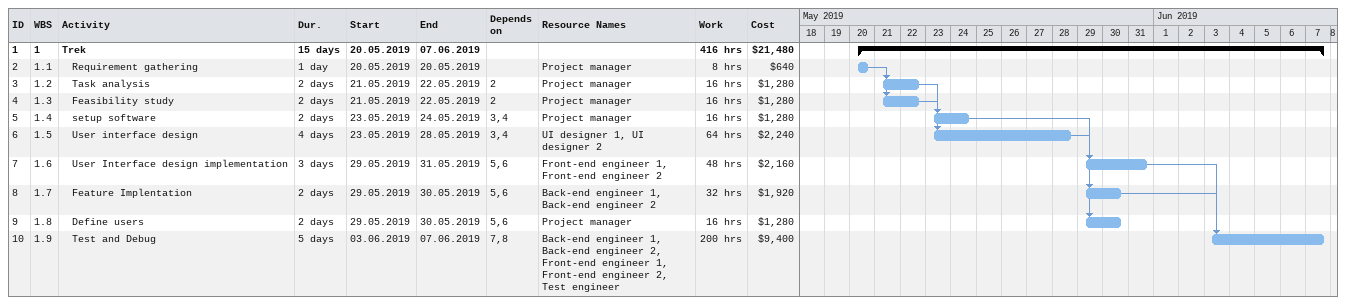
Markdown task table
| ID | WBS | Task | Duration | Start | Finish | Predecessors | Resources | Work (h) | Cost ($) |
|---|---|---|---|---|---|---|---|---|---|
| 1 | 1 | **Trek** | 15d | 2019-05-20 | 2019-06-07 |  |  | 416 | 21480 |
| 2 | 1.1 | Requirement gathering | 1d | 2019-05-20 | 2019-05-20 |  | Project manager | 8 | 640 |
| 3 | 1.2 | Task analysis | 2d | 2019-05-21 | 2019-05-22 | 2 | Project manager | 16 | 1280 |
| 4 | 1.3 | Feasibility study | 2d | 2019-05-21 | 2019-05-22 | 2 | Project manager | 16 | 1280 |
| 5 | 1.4 | setup software | 2d | 2019-05-23 | 2019-05-24 | 3, 4 | Project manager | 16 | 1280 |
| 6 | 1.5 | User interface design | 4d | 2019-05-23 | 2019-05-28 | 3, 4 | UI designer 1, UI designer 2 | 64 | 2240 |
| 7 | 1.6 | User Interface design implementation | 3d | 2019-05-29 | 2019-05-31 | 5, 6 | Front-end engineer 1, Front-end engineer 2 | 48 | 2160 |
| 8 | 1.7 | Feature Implentation | 2d | 2019-05-29 | 2019-05-30 | 5, 6 | Back-end engineer 1, Back-end engineer 2 | 32 | 1920 |
| 9 | 1.8 | Define users | 2d | 2019-05-29 | 2019-05-30 | 5, 6 | Project manager | 16 | 1280 |
| 10 | 1.9 | Test and Debug | 5d | 2019-06-03 | 2019-06-07 | 7, 8 | Back-end engineer 1, Back-end engineer 2, Front-end engineer 1, Front-end engineer 2, Test engineer | 200 | 9400 |
